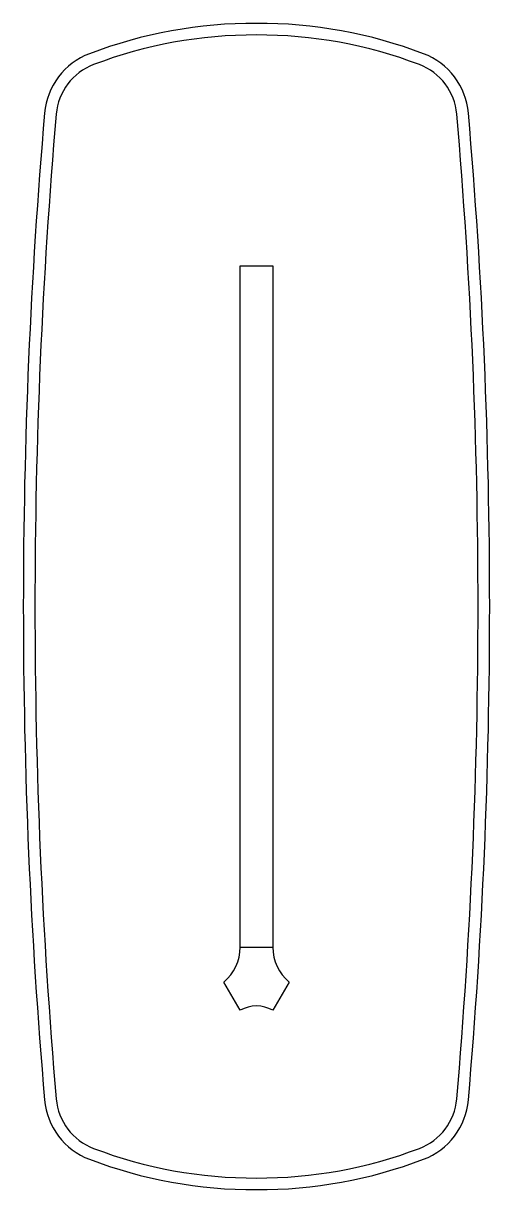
# Model space of a CAD drawing. Header units: millimetres. Extents: x -500 to 500, y -1250 to 1250.
import ezdxf

# ---------------------------------------------------------------- set-up
doc = ezdxf.new("R2010")
doc.units = ezdxf.units.MM

msp = doc.modelspace()

# ---------------------------------------------------------------- linework, layer by layer
at = {"color": 7, "linetype": 'Continuous', "lineweight": 25}
for p, q in [((-35, -730), (-35, 730)), ((-35, 730), (35, 730)), ((35, 730), (35, -730)), ((-35, -730), (35, -730)), ((-35, -865.6), (-70, -805)), ((70, -805), (35, -865.6))]:
    msp.add_line(p, q, dxfattribs=at)
for centre, radius, start, end in [((-4.1, 254.6), 995.4, 89.7651, 110.8443), ((-4.1, 254.6), 970.4, 89.7591, 110.8443), ((4.1, 254.6), 995.4, 69.1557, 90.2349), ((4.1, 254.6), 970.4, 69.1557, 90.2409), ((-304.9, 1044.7), 150, 110.8443, 175.0564), ((304.9, 1044.7), 150, 4.9436, 69.1557), ((-304.9, 1044.7), 125, 110.8443, 175.0564), ((304.9, 1044.7), 125, 4.9436, 69.1557), ((11772.7, 0), 12272.7, 175.05641, 184.94359), ((11772.7, 0), 12247.7, 175.05641, 184.94359), ((-11772.7, 0), 12247.7, 355.05641, 4.94359), ((-11772.7, 0), 12272.7, 355.05641, 4.94359), ((-132.9, -730), 97.9, 309.9662, 0), ((132.9, -730), 97.9, 180, 230.0338), ((0, -926.2), 70, 60, 120), ((-304.9, -1044.7), 150, 184.9436, 249.1557), ((-304.9, -1044.7), 125, 184.9436, 249.1557), ((304.9, -1044.7), 125, 290.8443, 355.0564), ((304.9, -1044.7), 150, 290.8443, 355.0564), ((-4.1, -254.6), 970.4, 249.1557, 270.2409), ((4.1, -254.6), 970.4, 269.7591, 290.8443), ((-4.1, -254.6), 995.4, 249.1557, 270.2349), ((4.1, -254.6), 995.4, 269.7651, 290.8443)]:
    msp.add_arc(centre, radius, start, end, dxfattribs=at)

doc.saveas('drawing.dxf')
